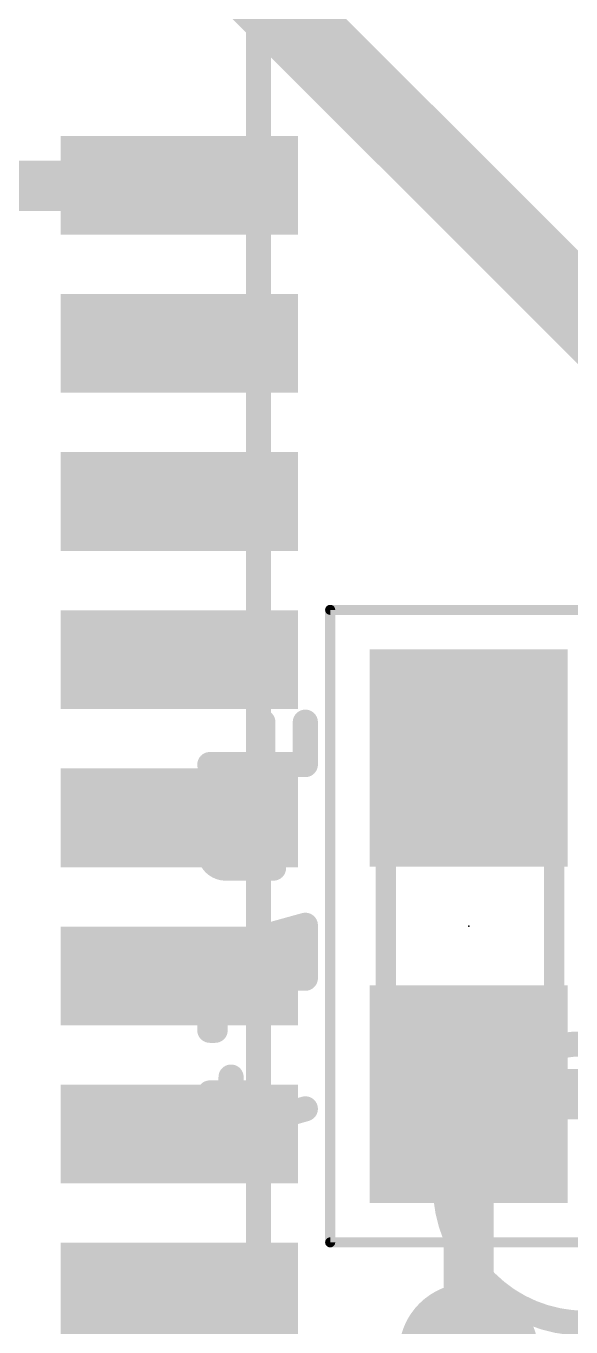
# Model space of a CAD drawing. Extents: x -0.01 to 5.59, y -0.05 to 1.65.
# Drawn here: x 2.5519 to 2.6603, y 0.5252 to 0.7843 of the extents above; entities that cross this region are included whole.
import ezdxf

# ---------------------------------------------------------------- set-up
doc = ezdxf.new("R2010")
doc.units = 0
for name, color, linetype in [('1', 22, 'CONTINUOUS'), ('16', 175, 'CONTINUOUS'), ('18', 82, 'CONTINUOUS'), ('21', 253, 'CONTINUOUS'), ('24', 7, 'CONTINUOUS'), ('28', 253, 'CONTINUOUS'), ('40', 175, 'CONTINUOUS'), ('51', 253, 'CONTINUOUS'), ('52', 253, 'CONTINUOUS')]:
    doc.layers.add(name, color=color, linetype=linetype)

# ---------------------------------------------------------------- blocks, each defined once
blk = doc.blocks.new('RECT')
blk.add_solid([(-0.5, -0.5), (0.5, -0.5), (-0.5, 0.5), (0.5, 0.5)])
blk = doc.blocks.new('ROUNDV')
at = {"const_width": 0.5}
blk.add_lwpolyline([(0, -0.25, 1), (0, 0.25, 1), (0, -0.25)], format="xyb", dxfattribs=at)

msp = doc.modelspace()

# ---------------------------------------------------------------- linework, layer by layer
at = {"layer": '1', "const_width": 0.01}
for points in [[(2.582346, 0.752465), (2.492, 0.752465)], [(2.582441, 0.752559), (2.582346, 0.752465)]]:
    msp.add_lwpolyline(points, dxfattribs=at)
at = {"layer": '1', "const_width": 0.005}
for points in [[(2.580579, 0.754232, 1), (2.584114, 0.750697)], [(2.584209, 0.750791, 1), (2.580673, 0.754327)], [(2.582346, 0.749965, 1), (2.582346, 0.754965)]]:
    msp.add_lwpolyline(points, format="xyb", dxfattribs=at)
at = {"layer": '16'}
for points, const_width in [([(2.59, 0.8), (2.715, 0.675)], 0.016), ([(2.64, 0.571535), (2.64, 0.52)], 0.01), ([(2.673465, 0.571535), (2.64, 0.571535)], 0.01)]:
    msp.add_lwpolyline(points, dxfattribs=dict(at, const_width=const_width))
at = {"layer": '16', "const_width": 0.005}
for points in [[(2.6425, 0.571535, 1), (2.6375, 0.571535)], [(2.64, 0.574035, 1), (2.64, 0.569035)]]:
    msp.add_lwpolyline(points, format="xyb", dxfattribs=at)
at = {"layer": '21', "const_width": 0.005}
msp.add_lwpolyline([(2.66315, 0.525901, 1), (2.66315, 0.581579, 1), (2.66315, 0.525901)], format="xyb", dxfattribs=at)
at = {"layer": '24'}
msp.add_point((2.64, 0.605), dxfattribs=at)
at = {"layer": '28', "const_width": 0.005}
for points in [[(2.599055, 0.637176), (2.599055, 0.64562)], [(2.6075, 0.637176), (2.6075, 0.64562)], [(2.5885, 0.637176), (2.6075, 0.637176)], [(2.5885, 0.619721), (2.5885, 0.624999)], [(2.5885, 0.624999), (2.601167, 0.624999)], [(2.601167, 0.616555), (2.591667, 0.616555)], [(2.6075, 0.605175), (2.5885, 0.599897)], [(2.6075, 0.594619), (2.6075, 0.605175)], [(2.605389, 0.594619), (2.6075, 0.594619)], [(2.589555, 0.585305), (2.5885, 0.585305)], [(2.5885, 0.585305), (2.5885, 0.58425)], [(2.5885, 0.58425), (2.589555, 0.58425)], [(2.589555, 0.58425), (2.589555, 0.585305)], [(2.592722, 0.56438), (2.592722, 0.574935)], [(2.596944, 0.571768), (2.5885, 0.571768)], [(2.6075, 0.568602), (2.592722, 0.56438)]]:
    msp.add_lwpolyline(points, dxfattribs=at)
at = {"layer": '28'}
for points, const_width in [([(2.600305, 0.64562, 1), (2.597805, 0.64562)], 0.0025), ([(2.60875, 0.64562, 1), (2.60625, 0.64562)], 0.0025), ([(2.5885, 0.638426, 1), (2.5885, 0.635926)], 0.0025), ([(2.597805, 0.637176, 1), (2.600305, 0.637176)], 0.0025), ([(2.60625, 0.637176, 1), (2.60875, 0.637176)], 0.0025), ([(2.6075, 0.635926, 1), (2.6075, 0.638426)], 0.0025), ([(2.58975, 0.624999, 1), (2.58725, 0.624999)], 0.0025), ([(2.5885, 0.626249, 1), (2.5885, 0.623749)], 0.0025), ([(2.601167, 0.623749, 1), (2.601167, 0.626249)], 0.0025), ([(2.5885, 0.619721, 0.414214), (2.591667, 0.616555)], 0.005), ([(2.58975, 0.619721, 1), (2.58725, 0.619721)], 0.0025), ([(2.58725, 0.619721, 1), (2.58975, 0.619721)], 0.0025), ([(2.591667, 0.617805, 1), (2.591667, 0.615305)], 0.0025), ([(2.591667, 0.615305, 1), (2.591667, 0.617805)], 0.0025), ([(2.601167, 0.615305, 1), (2.601167, 0.617805)], 0.0025), ([(2.60875, 0.605175, 1), (2.60625, 0.605175)], 0.0025), ([(2.607835, 0.60397, 1), (2.607165, 0.606379)], 0.0025), ([(2.588165, 0.601101, 1), (2.588835, 0.598693)], 0.0025), ([(2.605389, 0.595869, 1), (2.605389, 0.593369)], 0.0025), ([(2.6075, 0.593369, 1), (2.6075, 0.595869)], 0.0025), ([(2.60625, 0.594619, 1), (2.60875, 0.594619)], 0.0025), ([(2.5885, 0.586555, 1), (2.5885, 0.584055)], 0.0025), ([(2.58975, 0.585305, 1), (2.58725, 0.585305)], 0.0025), ([(2.5885, 0.5855, 1), (2.5885, 0.583)], 0.0025), ([(2.590805, 0.585305, 1), (2.588305, 0.585305)], 0.0025), ([(2.589555, 0.584055, 1), (2.589555, 0.586555)], 0.0025), ([(2.589555, 0.583, 1), (2.589555, 0.5855)], 0.0025), ([(2.58725, 0.58425, 1), (2.58975, 0.58425)], 0.0025), ([(2.588305, 0.58425, 1), (2.590805, 0.58425)], 0.0025), ([(2.593972, 0.574935, 1), (2.591472, 0.574935)], 0.0025), ([(2.5885, 0.573018, 1), (2.5885, 0.570518)], 0.0025), ([(2.596944, 0.570518, 1), (2.596944, 0.573018)], 0.0025), ([(2.607843, 0.5674, 1), (2.607157, 0.569804)], 0.0025), ([(2.592379, 0.565582, 1), (2.593066, 0.563178)], 0.0025), ([(2.591472, 0.56438, 1), (2.593972, 0.56438)], 0.0025)]:
    msp.add_lwpolyline(points, format="xyb", dxfattribs=dict(at, const_width=const_width))
at = {"layer": '40', "const_width": 0.002}
for points in [[(2.667559, 0.667992), (2.612441, 0.667992)], [(2.612441, 0.667992), (2.612441, 0.542008)], [(2.612441, 0.542008), (2.667559, 0.542008)]]:
    msp.add_lwpolyline(points, dxfattribs=at)
at = {"layer": '40', "const_width": 0.001}
for points in [[(2.612441, 0.668492, 1), (2.612441, 0.667492)], [(2.612941, 0.667992, 1), (2.611941, 0.667992)], [(2.612441, 0.542508, 1), (2.612441, 0.541508)], [(2.611941, 0.542008, 1), (2.612941, 0.542008)]]:
    msp.add_lwpolyline(points, format="xyb", dxfattribs=at)
at = {"layer": '51', "const_width": 0.005}
msp.add_lwpolyline([(2.598189, 0.793898), (2.598189, 0.490748)], dxfattribs=at)
at = {"layer": '52', "const_width": 0.004}
for points in [[(2.623504, 0.590984), (2.623504, 0.619016)], [(2.657008, 0.590984), (2.657008, 0.619016)]]:
    msp.add_lwpolyline(points, dxfattribs=at)
at = {"layer": '52', "const_width": 0.002}
for points in [[(2.624504, 0.619016, 1), (2.622504, 0.619016)], [(2.658008, 0.619016, 1), (2.656008, 0.619016)], [(2.622504, 0.590984, 1), (2.624504, 0.590984)], [(2.656008, 0.590984, 1), (2.658008, 0.590984)]]:
    msp.add_lwpolyline(points, format="xyb", dxfattribs=at)

# ---------------------------------------------------------------- block references
at = {"layer": '1', "xscale": 0.019685, "yscale": 0.047244, "rotation": 90}
for p in [(2.582441, 0.752559), (2.582441, 0.721063), (2.582441, 0.689567), (2.582441, 0.658071), (2.582441, 0.626575), (2.582441, 0.595079), (2.582441, 0.563583), (2.582441, 0.532087)]:
    msp.add_blockref('RECT', p, dxfattribs=at)
at = {"layer": '16', "xscale": 0.043307, "yscale": 0.03937, "rotation": 90}
for p in [(2.64, 0.638465), (2.64, 0.571535)]:
    msp.add_blockref('RECT', p, dxfattribs=at)
at = {"layer": '18', "xscale": 0.02778, "yscale": 0.02778}
msp.add_blockref('ROUNDV', (2.64, 0.52), dxfattribs=at)
msp.add_blockref('ROUNDV', (2.64, 0.52), dxfattribs=at)
at = {"layer": '52', "xscale": 0.019689, "yscale": 0.037402, "rotation": 90}
for p in [(2.640201, 0.627844), (2.640201, 0.581844)]:
    msp.add_blockref('RECT', p, dxfattribs=at)

doc.saveas('drawing.dxf')
